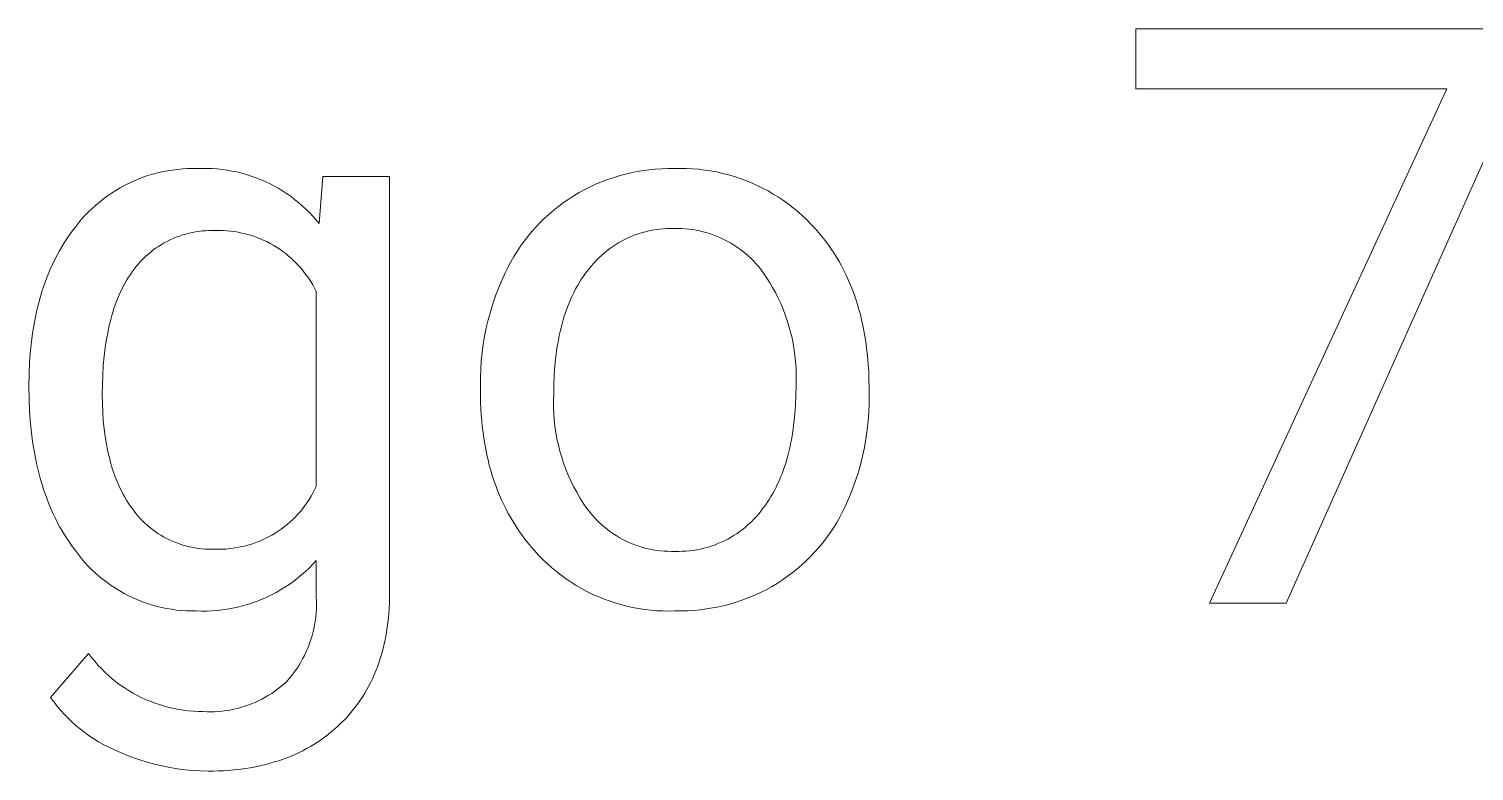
# Model space of a CAD drawing. Header units: millimetres. Extents: x 974 to 5700, y -47 to 3256.
# Drawn here: x 4442.4 to 4555, y 313.8 to 371.6 of the extents above; entities that cross this region are included whole.
import ezdxf

# ---------------------------------------------------------------- set-up
doc = ezdxf.new("R2010")
doc.units = ezdxf.units.MM
doc.header["$MEASUREMENT"] = 0
doc.layers.add('Domyślny', color=7, linetype='Continuous', true_color=0x000000)

msp = doc.modelspace()

# ---------------------------------------------------------------- linework, layer by layer
at = {"layer": 'Domyślny', "color": 18, "lineweight": 15, "true_color": 0x000000}
for p, q in [((4528.64, 366.97), (4528.64, 371.65)), ((4528.64, 371.65), (4558.89, 371.65)), ((4558.89, 368.45), (4540.35, 326.89)), ((4552.86, 366.97), (4528.64, 366.97)), ((4534.39, 326.89), (4552.86, 366.97)), ((4451.67, 360.21), (4452.05, 360.32)), ((4452.05, 360.32), (4452.43, 360.42)), ((4452.43, 360.42), (4452.81, 360.51)), ((4452.81, 360.51), (4453.2, 360.59)), ((4453.2, 360.59), (4453.59, 360.65)), ((4453.59, 360.65), (4453.98, 360.7)), ((4453.98, 360.7), (4454.37, 360.74)), ((4454.37, 360.74), (4454.76, 360.76)), ((4454.76, 360.76), (4455.15, 360.77)), ((4455.15, 360.77), (4455.54, 360.77)), ((4455.54, 360.77), (4455.93, 360.78)), ((4455.93, 360.78), (4456.32, 360.78)), ((4456.32, 360.78), (4456.7, 360.76)), ((4456.7, 360.76), (4457.09, 360.73)), ((4457.09, 360.73), (4457.47, 360.69)), ((4457.47, 360.69), (4457.85, 360.64)), ((4457.85, 360.64), (4458.23, 360.57)), ((4458.23, 360.57), (4458.61, 360.5)), ((4458.61, 360.5), (4458.99, 360.4)), ((4458.99, 360.4), (4459.36, 360.3)), ((4459.36, 360.3), (4459.73, 360.18)), ((4488.39, 360.2), (4488.86, 360.32)), ((4488.86, 360.32), (4489.33, 360.43)), ((4489.33, 360.43), (4489.8, 360.53)), ((4489.8, 360.53), (4490.28, 360.61)), ((4490.28, 360.61), (4490.75, 360.67)), ((4490.75, 360.67), (4491.23, 360.72)), ((4491.23, 360.72), (4491.72, 360.75)), ((4491.72, 360.75), (4492.2, 360.77)), ((4492.2, 360.77), (4492.68, 360.77)), ((4492.68, 360.77), (4493.16, 360.78)), ((4493.16, 360.78), (4493.63, 360.77)), ((4493.63, 360.77), (4494.11, 360.75)), ((4494.11, 360.75), (4494.58, 360.71)), ((4494.58, 360.71), (4495.05, 360.65)), ((4495.05, 360.65), (4495.52, 360.58)), ((4495.52, 360.58), (4495.99, 360.5)), ((4495.99, 360.5), (4496.45, 360.39)), ((4496.45, 360.39), (4496.91, 360.27)), ((4496.91, 360.27), (4497.37, 360.14)), ((4449.18, 359.06), (4449.52, 359.26)), ((4449.52, 359.26), (4449.87, 359.45)), ((4449.87, 359.45), (4450.22, 359.62)), ((4450.22, 359.62), (4450.57, 359.79)), ((4450.57, 359.79), (4450.94, 359.94)), ((4450.94, 359.94), (4451.3, 360.08)), ((4451.3, 360.08), (4451.67, 360.21)), ((4459.73, 360.18), (4460.09, 360.05)), ((4460.09, 360.05), (4460.45, 359.91)), ((4460.45, 359.91), (4460.81, 359.76)), ((4460.81, 359.76), (4461.15, 359.59)), ((4461.15, 359.59), (4461.5, 359.42)), ((4461.5, 359.42), (4461.84, 359.23)), ((4461.84, 359.23), (4462.17, 359.03)), ((4465.03, 356.47), (4465.32, 360.15)), ((4465.32, 360.15), (4470.51, 360.15)), ((4470.51, 360.15), (4470.51, 327.7)), ((4485.29, 358.89), (4485.71, 359.12)), ((4485.71, 359.12), (4486.14, 359.33)), ((4486.14, 359.33), (4486.58, 359.54)), ((4486.58, 359.54), (4487.03, 359.72)), ((4487.03, 359.72), (4487.48, 359.9)), ((4487.48, 359.9), (4487.93, 360.05)), ((4487.93, 360.05), (4488.39, 360.2)), ((4497.37, 360.14), (4497.82, 359.99)), ((4497.82, 359.99), (4498.27, 359.83)), ((4498.27, 359.83), (4498.71, 359.65)), ((4498.71, 359.65), (4499.14, 359.45)), ((4499.14, 359.45), (4499.57, 359.24)), ((4499.57, 359.24), (4499.99, 359.02)), ((4447.61, 357.89), (4447.91, 358.15)), ((4447.91, 358.15), (4448.21, 358.39)), ((4448.21, 358.39), (4448.53, 358.63)), ((4448.53, 358.63), (4448.85, 358.85)), ((4448.85, 358.85), (4449.18, 359.06)), ((4462.17, 359.03), (4462.49, 358.82)), ((4462.49, 358.82), (4462.81, 358.6)), ((4462.81, 358.6), (4463.11, 358.36)), ((4463.11, 358.36), (4463.42, 358.12)), ((4463.42, 358.12), (4463.71, 357.87)), ((4483.69, 357.82), (4484.07, 358.11)), ((4484.07, 358.11), (4484.47, 358.38)), ((4484.47, 358.38), (4484.87, 358.64)), ((4484.87, 358.64), (4485.29, 358.89)), ((4499.99, 359.02), (4500.4, 358.78)), ((4500.4, 358.78), (4500.8, 358.53)), ((4500.8, 358.53), (4501.2, 358.27)), ((4501.2, 358.27), (4501.59, 357.99)), ((4501.59, 357.99), (4501.96, 357.7)), ((4446.5, 356.78), (4446.76, 357.07)), ((4446.76, 357.07), (4447.03, 357.36)), ((4447.03, 357.36), (4447.32, 357.63)), ((4447.32, 357.63), (4447.61, 357.89)), ((4463.71, 357.87), (4463.99, 357.61)), ((4463.99, 357.61), (4464.27, 357.34)), ((4464.27, 357.34), (4464.53, 357.06)), ((4464.53, 357.06), (4464.79, 356.77)), ((4482.25, 356.55), (4482.59, 356.89)), ((4482.59, 356.89), (4482.95, 357.21)), ((4482.95, 357.21), (4483.31, 357.52)), ((4483.31, 357.52), (4483.69, 357.82)), ((4501.96, 357.7), (4502.33, 357.39)), ((4502.33, 357.39), (4502.68, 357.08)), ((4502.68, 357.08), (4503.03, 356.75)), ((4445.57, 355.59), (4445.78, 355.88)), ((4445.78, 355.88), (4446.01, 356.17)), ((4446.01, 356.17), (4446.25, 356.48)), ((4446.25, 356.48), (4446.5, 356.78)), ((4454.89, 355.73), (4454.64, 355.66)), ((4455.14, 355.78), (4454.89, 355.73)), ((4455.4, 355.83), (4455.14, 355.78)), ((4455.66, 355.87), (4455.4, 355.83)), ((4455.92, 355.9), (4455.66, 355.87)), ((4456.18, 355.92), (4455.92, 355.9)), ((4456.44, 355.94), (4456.18, 355.92)), ((4456.7, 355.94), (4456.44, 355.94)), ((4456.96, 355.93), (4456.7, 355.94)), ((4457.25, 355.94), (4456.96, 355.93)), ((4457.55, 355.93), (4457.25, 355.94)), ((4457.84, 355.91), (4457.55, 355.93)), ((4458.13, 355.89), (4457.84, 355.91)), ((4458.42, 355.85), (4458.13, 355.89)), ((4458.71, 355.8), (4458.42, 355.85)), ((4459, 355.74), (4458.71, 355.8)), ((4459.29, 355.68), (4459, 355.74)), ((4464.79, 356.77), (4465.03, 356.47)), ((4481.29, 355.48), (4481.6, 355.85)), ((4481.6, 355.85), (4481.92, 356.21)), ((4481.92, 356.21), (4482.25, 356.55)), ((4490.18, 355.77), (4489.91, 355.68)), ((4490.45, 355.84), (4490.18, 355.77)), ((4490.72, 355.91), (4490.45, 355.84)), ((4491, 355.96), (4490.72, 355.91)), ((4491.28, 356.01), (4491, 355.96)), ((4491.56, 356.04), (4491.28, 356.01)), ((4491.84, 356.07), (4491.56, 356.04)), ((4492.12, 356.09), (4491.84, 356.07)), ((4492.4, 356.09), (4492.12, 356.09)), ((4492.68, 356.09), (4492.4, 356.09)), ((4492.97, 356.09), (4492.68, 356.09)), ((4493.25, 356.09), (4492.97, 356.09)), ((4493.54, 356.07), (4493.25, 356.09)), ((4493.82, 356.04), (4493.54, 356.07)), ((4494.11, 356.01), (4493.82, 356.04)), ((4494.39, 355.96), (4494.11, 356.01)), ((4494.67, 355.9), (4494.39, 355.96)), ((4494.95, 355.84), (4494.67, 355.9)), ((4495.22, 355.76), (4494.95, 355.84)), ((4495.5, 355.68), (4495.22, 355.76)), ((4503.03, 356.75), (4503.36, 356.41)), ((4503.36, 356.41), (4503.68, 356.06)), ((4503.68, 356.06), (4503.94, 355.76)), ((4503.94, 355.76), (4504.19, 355.46)), ((4444.79, 354.34), (4444.97, 354.66)), ((4444.97, 354.66), (4445.16, 354.98)), ((4445.16, 354.98), (4445.36, 355.28)), ((4445.36, 355.28), (4445.57, 355.59)), ((4452.51, 354.69), (4452.29, 354.55)), ((4452.73, 354.83), (4452.51, 354.69)), ((4452.95, 354.97), (4452.73, 354.83)), ((4453.18, 355.09), (4452.95, 354.97)), ((4453.42, 355.21), (4453.18, 355.09)), ((4453.65, 355.31), (4453.42, 355.21)), ((4453.9, 355.41), (4453.65, 355.31)), ((4454.14, 355.5), (4453.9, 355.41)), ((4454.39, 355.59), (4454.14, 355.5)), ((4454.64, 355.66), (4454.39, 355.59)), ((4459.57, 355.6), (4459.29, 355.68)), ((4459.85, 355.51), (4459.57, 355.6)), ((4460.13, 355.41), (4459.85, 355.51)), ((4460.4, 355.31), (4460.13, 355.41)), ((4460.67, 355.19), (4460.4, 355.31)), ((4460.94, 355.07), (4460.67, 355.19)), ((4461.2, 354.93), (4460.94, 355.07)), ((4461.45, 354.79), (4461.2, 354.93)), ((4461.7, 354.64), (4461.45, 354.79)), ((4461.95, 354.48), (4461.7, 354.64)), ((4480.45, 354.31), (4480.72, 354.71)), ((4480.72, 354.71), (4481, 355.1)), ((4481, 355.1), (4481.29, 355.48)), ((4487.89, 354.69), (4487.66, 354.53)), ((4488.13, 354.84), (4487.89, 354.69)), ((4488.37, 354.99), (4488.13, 354.84)), ((4488.62, 355.13), (4488.37, 354.99)), ((4488.87, 355.26), (4488.62, 355.13)), ((4489.12, 355.38), (4488.87, 355.26)), ((4489.38, 355.49), (4489.12, 355.38)), ((4489.64, 355.59), (4489.38, 355.49)), ((4489.91, 355.68), (4489.64, 355.59)), ((4495.77, 355.58), (4495.5, 355.68)), ((4496.03, 355.48), (4495.77, 355.58)), ((4496.3, 355.37), (4496.03, 355.48)), ((4496.55, 355.24), (4496.3, 355.37)), ((4496.81, 355.11), (4496.55, 355.24)), ((4497.06, 354.97), (4496.81, 355.11)), ((4497.3, 354.83), (4497.06, 354.97)), ((4497.54, 354.67), (4497.3, 354.83)), ((4497.78, 354.51), (4497.54, 354.67)), ((4504.19, 355.46), (4504.43, 355.15)), ((4504.43, 355.15), (4504.67, 354.84)), ((4504.67, 354.84), (4504.89, 354.52)), ((4444.27, 353.34), (4444.44, 353.68)), ((4444.44, 353.68), (4444.61, 354.01)), ((4444.61, 354.01), (4444.79, 354.34)), ((4451.12, 353.52), (4450.94, 353.32)), ((4451.3, 353.71), (4451.12, 353.52)), ((4451.48, 353.89), (4451.3, 353.71)), ((4451.68, 354.06), (4451.48, 353.89)), ((4451.88, 354.23), (4451.68, 354.06)), ((4452.08, 354.39), (4451.88, 354.23)), ((4452.29, 354.55), (4452.08, 354.39)), ((4462.19, 354.31), (4461.95, 354.48)), ((4462.42, 354.13), (4462.19, 354.31)), ((4462.65, 353.94), (4462.42, 354.13)), ((4462.87, 353.75), (4462.65, 353.94)), ((4463.09, 353.55), (4462.87, 353.75)), ((4463.29, 353.34), (4463.09, 353.55)), ((4479.73, 353.06), (4479.96, 353.49)), ((4479.96, 353.49), (4480.2, 353.9)), ((4480.2, 353.9), (4480.45, 354.31)), ((4486.6, 353.6), (4486.41, 353.4)), ((4486.8, 353.8), (4486.6, 353.6)), ((4487.01, 353.99), (4486.8, 353.8)), ((4487.22, 354.18), (4487.01, 353.99)), ((4487.44, 354.36), (4487.22, 354.18)), ((4487.66, 354.53), (4487.44, 354.36)), ((4498, 354.33), (4497.78, 354.51)), ((4498.23, 354.15), (4498, 354.33)), ((4498.44, 353.97), (4498.23, 354.15)), ((4498.65, 353.77), (4498.44, 353.97)), ((4498.85, 353.57), (4498.65, 353.77)), ((4499.05, 353.36), (4498.85, 353.57)), ((4504.89, 354.52), (4505.11, 354.19)), ((4505.11, 354.19), (4505.32, 353.85)), ((4505.32, 353.85), (4505.52, 353.51)), ((4505.52, 353.51), (4505.71, 353.17)), ((4443.82, 352.28), (4443.96, 352.64)), ((4443.96, 352.64), (4444.11, 352.99)), ((4444.11, 352.99), (4444.27, 353.34)), ((4450.32, 352.5), (4450.18, 352.29)), ((4450.46, 352.71), (4450.32, 352.5)), ((4450.61, 352.92), (4450.46, 352.71)), ((4450.77, 353.12), (4450.61, 352.92)), ((4450.94, 353.32), (4450.77, 353.12)), ((4463.49, 353.13), (4463.29, 353.34)), ((4463.69, 352.9), (4463.49, 353.13)), ((4463.87, 352.67), (4463.69, 352.9)), ((4464.05, 352.44), (4463.87, 352.67)), ((4464.21, 352.2), (4464.05, 352.44)), ((4479.25, 352.04), (4479.52, 352.63)), ((4479.52, 352.63), (4479.73, 353.06)), ((4485.72, 352.53), (4485.57, 352.31)), ((4485.88, 352.74), (4485.72, 352.53)), ((4486.05, 352.96), (4485.88, 352.74)), ((4486.23, 353.18), (4486.05, 352.96)), ((4486.41, 353.4), (4486.23, 353.18)), ((4499.24, 353.14), (4499.05, 353.36)), ((4499.42, 352.92), (4499.24, 353.14)), ((4499.59, 352.69), (4499.42, 352.92)), ((4499.85, 352.3), (4499.59, 352.69)), ((4505.71, 353.17), (4505.89, 352.82)), ((4505.89, 352.82), (4506.07, 352.46)), ((4506.07, 352.46), (4506.24, 352.09)), ((4443.43, 351.17), (4443.55, 351.55)), ((4443.55, 351.55), (4443.68, 351.92)), ((4443.68, 351.92), (4443.82, 352.28)), ((4449.67, 351.39), (4449.56, 351.15)), ((4449.79, 351.63), (4449.67, 351.39)), ((4449.92, 351.86), (4449.79, 351.63)), ((4450.05, 352.08), (4449.92, 351.86)), ((4450.18, 352.29), (4450.05, 352.08)), ((4464.37, 351.95), (4464.21, 352.2)), ((4464.52, 351.7), (4464.37, 351.95)), ((4464.67, 351.44), (4464.52, 351.7)), ((4464.8, 351.18), (4464.67, 351.44)), ((4478.77, 350.84), (4479, 351.44)), ((4479, 351.44), (4479.25, 352.04)), ((4485, 351.38), (4484.88, 351.13)), ((4485.14, 351.62), (4485, 351.38)), ((4485.28, 351.86), (4485.14, 351.62)), ((4485.42, 352.09), (4485.28, 351.86)), ((4485.57, 352.31), (4485.42, 352.09)), ((4500.11, 351.91), (4499.85, 352.3)), ((4500.35, 351.5), (4500.11, 351.91)), ((4500.57, 351.09), (4500.35, 351.5)), ((4506.24, 352.09), (4506.4, 351.72)), ((4506.4, 351.72), (4506.55, 351.35)), ((4506.55, 351.35), (4506.69, 350.97)), ((4443.1, 350), (4443.21, 350.4)), ((4443.21, 350.4), (4443.31, 350.79)), ((4443.31, 350.79), (4443.43, 351.17)), ((4449.14, 350.13), (4449.04, 349.86)), ((4449.24, 350.39), (4449.14, 350.13)), ((4449.34, 350.65), (4449.24, 350.39)), ((4449.45, 350.91), (4449.34, 350.65)), ((4449.56, 351.15), (4449.45, 350.91)), ((4464.8, 335.99), (4464.8, 351.18)), ((4478.36, 349.6), (4478.55, 350.22)), ((4478.55, 350.22), (4478.77, 350.84)), ((4484.52, 350.36), (4484.41, 350.09)), ((4484.63, 350.63), (4484.52, 350.36)), ((4484.75, 350.88), (4484.63, 350.63)), ((4484.88, 351.13), (4484.75, 350.88)), ((4500.78, 350.67), (4500.57, 351.09)), ((4500.98, 350.24), (4500.78, 350.67)), ((4501.16, 349.81), (4500.98, 350.24)), ((4506.69, 350.97), (4506.83, 350.58)), ((4506.83, 350.58), (4506.95, 350.18)), ((4506.95, 350.18), (4507.07, 349.78)), ((4442.84, 348.78), (4442.92, 349.19)), ((4442.92, 349.19), (4443.01, 349.6)), ((4443.01, 349.6), (4443.1, 350)), ((4448.79, 349.01), (4448.72, 348.71)), ((4448.87, 349.3), (4448.79, 349.01)), ((4448.96, 349.58), (4448.87, 349.3)), ((4449.04, 349.86), (4448.96, 349.58)), ((4478.04, 348.34), (4478.19, 348.97)), ((4478.19, 348.97), (4478.36, 349.6)), ((4484.12, 349.25), (4484.03, 348.96)), ((4484.21, 349.54), (4484.12, 349.25)), ((4484.31, 349.82), (4484.21, 349.54)), ((4484.41, 350.09), (4484.31, 349.82)), ((4501.33, 349.37), (4501.16, 349.81)), ((4501.48, 348.93), (4501.33, 349.37)), ((4507.07, 349.78), (4507.18, 349.38)), ((4507.18, 349.38), (4507.28, 348.96)), ((4442.64, 347.49), (4442.7, 347.93)), ((4442.7, 347.93), (4442.77, 348.36)), ((4442.77, 348.36), (4442.84, 348.78)), ((4448.58, 348.1), (4448.46, 347.47)), ((4448.65, 348.41), (4448.58, 348.1)), ((4448.72, 348.71), (4448.65, 348.41)), ((4477.91, 347.71), (4478.04, 348.34)), ((4483.79, 348.06), (4483.73, 347.74)), ((4483.87, 348.36), (4483.79, 348.06)), ((4483.95, 348.67), (4483.87, 348.36)), ((4484.03, 348.96), (4483.95, 348.67)), ((4501.62, 348.48), (4501.48, 348.93)), ((4501.75, 348.02), (4501.62, 348.48)), ((4501.86, 347.57), (4501.75, 348.02)), ((4507.28, 348.96), (4507.38, 348.54)), ((4507.38, 348.54), (4507.46, 348.12)), ((4507.46, 348.12), (4507.54, 347.69)), ((4442.54, 346.61), (4442.64, 347.49)), ((4448.36, 346.81), (4448.28, 346.13)), ((4448.46, 347.47), (4448.36, 346.81)), ((4477.72, 346.42), (4477.8, 347.07)), ((4477.8, 347.07), (4477.91, 347.71)), ((4483.55, 346.77), (4483.46, 346.09)), ((4483.61, 347.1), (4483.55, 346.77)), ((4483.66, 347.42), (4483.61, 347.1)), ((4483.73, 347.74), (4483.66, 347.42)), ((4501.95, 347.11), (4501.86, 347.57)), ((4502.03, 346.64), (4501.95, 347.11)), ((4507.54, 347.69), (4507.61, 347.25)), ((4507.61, 347.25), (4507.67, 346.81)), ((4507.67, 346.81), (4507.72, 346.36)), ((4442.43, 344.76), (4442.47, 345.7)), ((4442.47, 345.7), (4442.54, 346.61)), ((4448.28, 346.13), (4448.21, 345.42)), ((4477.61, 345.13), (4477.65, 345.78)), ((4477.65, 345.78), (4477.72, 346.42)), ((4483.46, 346.09), (4483.39, 345.39)), ((4502.09, 346.18), (4502.03, 346.64)), ((4502.14, 345.71), (4502.09, 346.18)), ((4502.17, 345.24), (4502.14, 345.71)), ((4507.72, 346.36), (4507.77, 345.91)), ((4507.77, 345.91), (4507.8, 345.45)), ((4442.42, 343.8), (4442.43, 344.76)), ((4448.17, 344.69), (4448.14, 343.93)), ((4448.21, 345.42), (4448.17, 344.69)), ((4477.59, 344.48), (4477.61, 345.13)), ((4477.59, 343.83), (4477.59, 344.48)), ((4483.34, 344.67), (4483.31, 343.92)), ((4483.39, 345.39), (4483.34, 344.67)), ((4502.19, 344.77), (4502.17, 345.24)), ((4502.19, 344.3), (4502.19, 344.77)), ((4507.8, 345.45), (4507.83, 344.98)), ((4507.83, 344.98), (4507.85, 344.51)), ((4507.85, 344.51), (4507.87, 343.55)), ((4442.43, 342.8), (4442.42, 343.8)), ((4448.14, 343.93), (4448.13, 343.15)), ((4477.59, 343.44), (4477.59, 343.83)), ((4477.59, 342.95), (4477.59, 343.44)), ((4483.31, 343.92), (4483.3, 343.15)), ((4502.16, 343.07), (4502.17, 343.83)), ((4502.17, 343.83), (4502.19, 344.3)), ((4507.87, 343.55), (4507.87, 343.15)), ((4442.47, 341.82), (4442.43, 342.8)), ((4448.13, 343.15), (4448.14, 342.46)), ((4448.14, 342.46), (4448.17, 341.79)), ((4477.6, 342.48), (4477.59, 342.95)), ((4477.62, 342.01), (4477.6, 342.48)), ((4483.3, 343.15), (4483.28, 342.66)), ((4483.28, 342.66), (4483.29, 342.16)), ((4502.08, 341.63), (4502.13, 342.34)), ((4502.13, 342.34), (4502.16, 343.07)), ((4507.87, 342.46), (4507.84, 341.77)), ((4507.87, 343.15), (4507.87, 342.46)), ((4442.54, 340.87), (4442.47, 341.82)), ((4448.17, 341.79), (4448.21, 341.13)), ((4448.21, 341.13), (4448.27, 340.49)), ((4477.65, 341.54), (4477.62, 342.01)), ((4477.69, 341.09), (4477.65, 341.54)), ((4483.29, 342.16), (4483.3, 341.67)), ((4483.3, 341.67), (4483.34, 341.17)), ((4483.34, 341.17), (4483.39, 340.68)), ((4502.01, 340.94), (4502.08, 341.63)), ((4507.84, 341.77), (4507.79, 341.08)), ((4442.64, 339.95), (4442.54, 340.87)), ((4448.27, 340.49), (4448.36, 339.87)), ((4477.73, 340.63), (4477.69, 341.09)), ((4477.79, 340.19), (4477.73, 340.63)), ((4477.85, 339.75), (4477.79, 340.19)), ((4483.39, 340.68), (4483.47, 340.19)), ((4483.47, 340.19), (4483.55, 339.7)), ((4501.87, 339.94), (4501.92, 340.27)), ((4501.92, 340.27), (4502.01, 340.94)), ((4507.72, 340.39), (4507.62, 339.71)), ((4507.79, 341.08), (4507.72, 340.39)), ((4442.7, 339.5), (4442.64, 339.95)), ((4442.77, 339.06), (4442.7, 339.5)), ((4442.85, 338.62), (4442.77, 339.06)), ((4448.36, 339.87), (4448.45, 339.27)), ((4448.45, 339.27), (4448.51, 338.98)), ((4448.51, 338.98), (4448.57, 338.69)), ((4477.92, 339.31), (4477.85, 339.75)), ((4478, 338.89), (4477.92, 339.31)), ((4478.09, 338.46), (4478, 338.89)), ((4483.55, 339.7), (4483.66, 339.22)), ((4483.66, 339.22), (4483.78, 338.74)), ((4501.62, 338.68), (4501.69, 338.99)), ((4501.69, 338.99), (4501.75, 339.3)), ((4501.75, 339.3), (4501.82, 339.62)), ((4501.82, 339.62), (4501.87, 339.94)), ((4507.5, 339.03), (4507.36, 338.35)), ((4507.62, 339.71), (4507.5, 339.03)), ((4442.93, 338.19), (4442.85, 338.62)), ((4443.02, 337.77), (4442.93, 338.19)), ((4443.11, 337.35), (4443.02, 337.77)), ((4448.57, 338.69), (4448.64, 338.41)), ((4448.64, 338.41), (4448.71, 338.13)), ((4448.71, 338.13), (4448.78, 337.85)), ((4448.78, 337.85), (4448.86, 337.59)), ((4478.18, 338.05), (4478.09, 338.46)), ((4478.28, 337.64), (4478.18, 338.05)), ((4483.78, 338.74), (4483.92, 338.26)), ((4483.92, 338.26), (4484.07, 337.79)), ((4484.07, 337.79), (4484.24, 337.33)), ((4501.28, 337.52), (4501.37, 337.8)), ((4501.37, 337.8), (4501.46, 338.09)), ((4501.46, 338.09), (4501.54, 338.38)), ((4501.54, 338.38), (4501.62, 338.68)), ((4507.36, 338.35), (4507.19, 337.68)), ((4443.21, 336.94), (4443.11, 337.35)), ((4443.32, 336.54), (4443.21, 336.94)), ((4448.86, 337.59), (4448.94, 337.32)), ((4448.94, 337.32), (4449.03, 337.06)), ((4449.03, 337.06), (4449.12, 336.8)), ((4449.12, 336.8), (4449.22, 336.55)), ((4478.39, 337.23), (4478.28, 337.64)), ((4478.51, 336.84), (4478.39, 337.23)), ((4478.64, 336.45), (4478.51, 336.84)), ((4484.24, 337.33), (4484.43, 336.87)), ((4484.43, 336.87), (4484.63, 336.42)), ((4500.86, 336.43), (4500.97, 336.7)), ((4500.97, 336.7), (4501.08, 336.97)), ((4501.08, 336.97), (4501.18, 337.24)), ((4501.18, 337.24), (4501.28, 337.52)), ((4507, 337.02), (4506.79, 336.36)), ((4507.19, 337.68), (4507, 337.02)), ((4443.44, 336.14), (4443.32, 336.54)), ((4443.56, 335.75), (4443.44, 336.14)), ((4443.7, 335.37), (4443.56, 335.75)), ((4449.22, 336.55), (4449.32, 336.31)), ((4449.32, 336.31), (4449.43, 336.07)), ((4449.43, 336.07), (4449.53, 335.83)), ((4449.53, 335.83), (4449.65, 335.6)), ((4449.65, 335.6), (4449.77, 335.37)), ((4464.4, 335.22), (4464.54, 335.47)), ((4464.54, 335.47), (4464.67, 335.73)), ((4464.67, 335.73), (4464.8, 335.99)), ((4478.78, 336.06), (4478.64, 336.45)), ((4478.92, 335.68), (4478.78, 336.06)), ((4479.07, 335.31), (4478.92, 335.68)), ((4484.63, 336.42), (4484.85, 335.97)), ((4484.85, 335.97), (4485.09, 335.53)), ((4485.09, 335.53), (4485.34, 335.11)), ((4500.36, 335.44), (4500.49, 335.68)), ((4500.49, 335.68), (4500.62, 335.92)), ((4500.62, 335.92), (4500.74, 336.18)), ((4500.74, 336.18), (4500.86, 336.43)), ((4506.55, 335.71), (4506.29, 335.07)), ((4506.79, 336.36), (4506.55, 335.71)), ((4443.83, 334.99), (4443.7, 335.37)), ((4443.98, 334.62), (4443.83, 334.99)), ((4444.13, 334.26), (4443.98, 334.62)), ((4449.77, 335.37), (4449.89, 335.15)), ((4449.89, 335.15), (4450.02, 334.93)), ((4450.02, 334.93), (4450.15, 334.72)), ((4450.15, 334.72), (4450.29, 334.51)), ((4450.29, 334.51), (4450.43, 334.31)), ((4463.75, 334.26), (4463.92, 334.49)), ((4463.92, 334.49), (4464.09, 334.73)), ((4464.09, 334.73), (4464.25, 334.97)), ((4464.25, 334.97), (4464.4, 335.22)), ((4479.23, 334.94), (4479.07, 335.31)), ((4479.4, 334.58), (4479.23, 334.94)), ((4479.58, 334.22), (4479.4, 334.58)), ((4485.34, 335.11), (4485.6, 334.69)), ((4485.6, 334.69), (4485.88, 334.28)), ((4499.62, 334.31), (4499.78, 334.52)), ((4499.78, 334.52), (4499.93, 334.74)), ((4499.93, 334.74), (4500.08, 334.97)), ((4500.08, 334.97), (4500.22, 335.2)), ((4500.22, 335.2), (4500.36, 335.44)), ((4506.01, 334.43), (4505.8, 334)), ((4506.29, 335.07), (4506.01, 334.43)), ((4444.29, 333.9), (4444.13, 334.26)), ((4444.46, 333.55), (4444.29, 333.9)), ((4444.63, 333.21), (4444.46, 333.55)), ((4450.43, 334.31), (4450.58, 334.1)), ((4450.58, 334.1), (4450.74, 333.89)), ((4450.74, 333.89), (4450.91, 333.69)), ((4450.91, 333.69), (4451.08, 333.5)), ((4451.08, 333.5), (4451.26, 333.31)), ((4451.26, 333.31), (4451.45, 333.13)), ((4462.75, 333.21), (4462.97, 333.41)), ((4462.97, 333.41), (4463.17, 333.61)), ((4463.17, 333.61), (4463.37, 333.82)), ((4463.37, 333.82), (4463.56, 334.04)), ((4463.56, 334.04), (4463.75, 334.26)), ((4479.76, 333.87), (4479.58, 334.22)), ((4479.96, 333.53), (4479.76, 333.87)), ((4480.16, 333.19), (4479.96, 333.53)), ((4485.88, 334.28), (4486.05, 334.05)), ((4486.05, 334.05), (4486.23, 333.83)), ((4486.23, 333.83), (4486.42, 333.62)), ((4486.42, 333.62), (4486.61, 333.41)), ((4486.61, 333.41), (4486.81, 333.21)), ((4498.48, 333.04), (4498.69, 333.23)), ((4498.69, 333.23), (4498.89, 333.43)), ((4498.89, 333.43), (4499.09, 333.64)), ((4499.09, 333.64), (4499.27, 333.86)), ((4499.27, 333.86), (4499.45, 334.08)), ((4499.45, 334.08), (4499.62, 334.31)), ((4505.58, 333.58), (4505.34, 333.17)), ((4505.8, 334), (4505.58, 333.58)), ((4444.81, 332.87), (4444.63, 333.21)), ((4445, 332.54), (4444.81, 332.87)), ((4445.19, 332.22), (4445, 332.54)), ((4445.39, 331.9), (4445.19, 332.22)), ((4451.45, 333.13), (4451.64, 332.96)), ((4451.64, 332.96), (4451.84, 332.79)), ((4451.84, 332.79), (4452.04, 332.63)), ((4452.04, 332.63), (4452.25, 332.48)), ((4452.25, 332.48), (4452.47, 332.33)), ((4452.47, 332.33), (4452.69, 332.19)), ((4452.69, 332.19), (4452.91, 332.06)), ((4461.09, 332.05), (4461.34, 332.19)), ((4461.34, 332.19), (4461.59, 332.34)), ((4461.59, 332.34), (4461.84, 332.5)), ((4461.84, 332.5), (4462.07, 332.66)), ((4462.07, 332.66), (4462.31, 332.84)), ((4462.31, 332.84), (4462.53, 333.02)), ((4462.53, 333.02), (4462.75, 333.21)), ((4480.37, 332.86), (4480.16, 333.19)), ((4480.58, 332.53), (4480.37, 332.86)), ((4480.81, 332.21), (4480.58, 332.53)), ((4481.04, 331.89), (4480.81, 332.21)), ((4486.81, 333.21), (4487.02, 333.01)), ((4487.02, 333.01), (4487.23, 332.83)), ((4487.23, 332.83), (4487.45, 332.65)), ((4487.45, 332.65), (4487.68, 332.48)), ((4487.68, 332.48), (4487.91, 332.31)), ((4487.91, 332.31), (4488.15, 332.16)), ((4488.15, 332.16), (4488.39, 332.01)), ((4497.11, 332.03), (4497.35, 332.18)), ((4497.35, 332.18), (4497.59, 332.33)), ((4497.59, 332.33), (4497.82, 332.5)), ((4497.82, 332.5), (4498.05, 332.67)), ((4498.05, 332.67), (4498.27, 332.85)), ((4498.27, 332.85), (4498.48, 333.04)), ((4504.82, 332.36), (4504.54, 331.97)), ((4505.08, 332.76), (4504.82, 332.36)), ((4505.34, 333.17), (4505.08, 332.76)), ((4445.6, 331.59), (4445.39, 331.9)), ((4445.81, 331.28), (4445.6, 331.59)), ((4446.04, 330.99), (4445.81, 331.28)), ((4446.27, 330.67), (4446.04, 330.99)), ((4452.91, 332.06), (4453.14, 331.94)), ((4453.14, 331.94), (4453.37, 331.82)), ((4453.37, 331.82), (4453.61, 331.72)), ((4453.61, 331.72), (4453.85, 331.62)), ((4453.85, 331.62), (4454.09, 331.53)), ((4454.09, 331.53), (4454.34, 331.44)), ((4454.34, 331.44), (4454.59, 331.37)), ((4454.59, 331.37), (4454.84, 331.3)), ((4454.84, 331.3), (4455.09, 331.25)), ((4455.09, 331.25), (4455.35, 331.2)), ((4455.35, 331.2), (4455.6, 331.16)), ((4455.6, 331.16), (4455.86, 331.13)), ((4455.86, 331.13), (4456.12, 331.11)), ((4456.12, 331.11), (4456.38, 331.1)), ((4456.38, 331.1), (4456.64, 331.09)), ((4456.64, 331.09), (4456.9, 331.1)), ((4456.9, 331.1), (4457.19, 331.09)), ((4457.19, 331.09), (4457.48, 331.1)), ((4457.48, 331.1), (4457.77, 331.11)), ((4457.77, 331.11), (4458.06, 331.14)), ((4458.06, 331.14), (4458.34, 331.17)), ((4458.34, 331.17), (4458.63, 331.22)), ((4458.63, 331.22), (4458.91, 331.27)), ((4458.91, 331.27), (4459.2, 331.33)), ((4459.2, 331.33), (4459.48, 331.41)), ((4459.48, 331.41), (4459.76, 331.49)), ((4459.76, 331.49), (4460.03, 331.59)), ((4460.03, 331.59), (4460.3, 331.69)), ((4460.3, 331.69), (4460.57, 331.8)), ((4460.57, 331.8), (4460.83, 331.92)), ((4460.83, 331.92), (4461.09, 332.05)), ((4481.28, 331.59), (4481.04, 331.89)), ((4481.53, 331.28), (4481.28, 331.59)), ((4481.79, 330.99), (4481.53, 331.28)), ((4482.11, 330.64), (4481.79, 330.99)), ((4488.39, 332.01), (4488.64, 331.88)), ((4488.64, 331.88), (4488.89, 331.75)), ((4488.89, 331.75), (4489.15, 331.63)), ((4489.15, 331.63), (4489.41, 331.52)), ((4489.41, 331.52), (4489.68, 331.41)), ((4489.68, 331.41), (4489.95, 331.32)), ((4489.95, 331.32), (4490.22, 331.24)), ((4490.22, 331.24), (4490.49, 331.16)), ((4490.49, 331.16), (4490.77, 331.1)), ((4490.77, 331.1), (4491.05, 331.05)), ((4491.05, 331.05), (4491.33, 331)), ((4491.33, 331), (4491.61, 330.97)), ((4491.61, 330.97), (4491.89, 330.94)), ((4493.6, 330.94), (4493.88, 330.97)), ((4493.88, 330.97), (4494.16, 331)), ((4494.16, 331), (4494.44, 331.05)), ((4494.44, 331.05), (4494.72, 331.1)), ((4494.72, 331.1), (4495, 331.17)), ((4495, 331.17), (4495.28, 331.24)), ((4495.28, 331.24), (4495.55, 331.33)), ((4495.55, 331.33), (4495.82, 331.42)), ((4495.82, 331.42), (4496.08, 331.53)), ((4496.08, 331.53), (4496.35, 331.64)), ((4496.35, 331.64), (4496.6, 331.76)), ((4496.6, 331.76), (4496.86, 331.89)), ((4496.86, 331.89), (4497.11, 332.03)), ((4503.94, 331.23), (4503.62, 330.87)), ((4504.25, 331.59), (4503.94, 331.23)), ((4504.54, 331.97), (4504.25, 331.59)), ((4446.52, 330.37), (4446.27, 330.67)), ((4446.77, 330.07), (4446.52, 330.37)), ((4447.04, 329.78), (4446.77, 330.07)), ((4464.53, 329.92), (4464.24, 329.63)), ((4464.8, 330.22), (4464.53, 329.92)), ((4464.8, 327.35), (4464.8, 330.22)), ((4482.44, 330.3), (4482.11, 330.64)), ((4482.78, 329.97), (4482.44, 330.3)), ((4483.13, 329.66), (4482.78, 329.97)), ((4491.89, 330.94), (4492.18, 330.93)), ((4492.18, 330.93), (4492.46, 330.92)), ((4492.46, 330.92), (4492.74, 330.92)), ((4492.74, 330.92), (4493.03, 330.92)), ((4493.03, 330.92), (4493.31, 330.93)), ((4493.31, 330.93), (4493.6, 330.94)), ((4502.6, 329.86), (4502.24, 329.55)), ((4502.95, 330.18), (4502.6, 329.86)), ((4503.3, 330.52), (4502.95, 330.18)), ((4503.62, 330.87), (4503.3, 330.52)), ((4447.31, 329.5), (4447.04, 329.78)), ((4447.6, 329.23), (4447.31, 329.5)), ((4447.89, 328.98), (4447.6, 329.23)), ((4448.2, 328.73), (4447.89, 328.98)), ((4448.51, 328.49), (4448.2, 328.73)), ((4463.34, 328.83), (4463.02, 328.59)), ((4463.65, 329.09), (4463.34, 328.83)), ((4463.95, 329.36), (4463.65, 329.09)), ((4464.24, 329.63), (4463.95, 329.36)), ((4483.5, 329.35), (4483.13, 329.66)), ((4483.87, 329.06), (4483.5, 329.35)), ((4484.26, 328.78), (4483.87, 329.06)), ((4484.65, 328.52), (4484.26, 328.78)), ((4501.48, 328.96), (4501.09, 328.68)), ((4501.87, 329.25), (4501.48, 328.96)), ((4502.24, 329.55), (4501.87, 329.25)), ((4448.83, 328.26), (4448.51, 328.49)), ((4449.15, 328.05), (4448.83, 328.26)), ((4449.49, 327.84), (4449.15, 328.05)), ((4449.83, 327.65), (4449.49, 327.84)), ((4450.18, 327.47), (4449.83, 327.65)), ((4461.67, 327.72), (4461.31, 327.53)), ((4462.02, 327.92), (4461.67, 327.72)), ((4462.36, 328.13), (4462.02, 327.92)), ((4462.7, 328.35), (4462.36, 328.13)), ((4463.02, 328.59), (4462.7, 328.35)), ((4470.51, 327.7), (4470.51, 327.3)), ((4485.05, 328.27), (4484.65, 328.52)), ((4485.46, 328.03), (4485.05, 328.27)), ((4485.88, 327.81), (4485.46, 328.03)), ((4486.3, 327.6), (4485.88, 327.81)), ((4486.74, 327.4), (4486.3, 327.6)), ((4499.4, 327.72), (4498.95, 327.52)), ((4499.84, 327.94), (4499.4, 327.72)), ((4500.27, 328.17), (4499.84, 327.94)), ((4500.69, 328.42), (4500.27, 328.17)), ((4501.09, 328.68), (4500.69, 328.42)), ((4450.53, 327.3), (4450.18, 327.47)), ((4450.89, 327.14), (4450.53, 327.3)), ((4451.26, 327), (4450.89, 327.14)), ((4451.62, 326.87), (4451.26, 327)), ((4452, 326.75), (4451.62, 326.87)), ((4452.38, 326.64), (4452, 326.75)), ((4452.76, 326.55), (4452.38, 326.64)), ((4453.14, 326.47), (4452.76, 326.55)), ((4453.53, 326.41), (4453.14, 326.47)), ((4458.28, 326.49), (4457.89, 326.42)), ((4458.67, 326.57), (4458.28, 326.49)), ((4459.06, 326.67), (4458.67, 326.57)), ((4459.45, 326.78), (4459.06, 326.67)), ((4459.83, 326.91), (4459.45, 326.78)), ((4460.21, 327.04), (4459.83, 326.91)), ((4460.59, 327.19), (4460.21, 327.04)), ((4460.95, 327.36), (4460.59, 327.19)), ((4461.31, 327.53), (4460.95, 327.36)), ((4464.81, 327.04), (4464.8, 327.35)), ((4464.82, 326.73), (4464.81, 327.04)), ((4464.81, 326.42), (4464.82, 326.73)), ((4470.48, 326.51), (4470.45, 326.12)), ((4470.5, 326.9), (4470.48, 326.51)), ((4470.51, 327.3), (4470.5, 326.9)), ((4487.18, 327.22), (4486.74, 327.4)), ((4487.62, 327.06), (4487.18, 327.22)), ((4488.07, 326.91), (4487.62, 327.06)), ((4488.52, 326.78), (4488.07, 326.91)), ((4488.98, 326.66), (4488.52, 326.78)), ((4489.44, 326.55), (4488.98, 326.66)), ((4489.91, 326.47), (4489.44, 326.55)), ((4490.38, 326.4), (4489.91, 326.47)), ((4495.67, 326.52), (4495.19, 326.44)), ((4496.15, 326.61), (4495.67, 326.52)), ((4496.63, 326.72), (4496.15, 326.61)), ((4497.11, 326.85), (4496.63, 326.72)), ((4497.58, 326.99), (4497.11, 326.85)), ((4498.04, 327.15), (4497.58, 326.99)), ((4498.5, 327.33), (4498.04, 327.15)), ((4498.95, 327.52), (4498.5, 327.33)), ((4540.35, 326.89), (4534.39, 326.89)), ((4453.92, 326.35), (4453.53, 326.41)), ((4454.31, 326.32), (4453.92, 326.35)), ((4454.7, 326.29), (4454.31, 326.32)), ((4455.09, 326.28), (4454.7, 326.29)), ((4455.48, 326.28), (4455.09, 326.28)), ((4455.88, 326.27), (4455.48, 326.28)), ((4456.28, 326.27), (4455.88, 326.27)), ((4456.69, 326.29), (4456.28, 326.27)), ((4457.09, 326.32), (4456.69, 326.29)), ((4457.49, 326.36), (4457.09, 326.32)), ((4457.89, 326.42), (4457.49, 326.36)), ((4464.67, 325.18), (4464.72, 325.49)), ((4464.72, 325.49), (4464.76, 325.8)), ((4464.76, 325.8), (4464.79, 326.11)), ((4464.79, 326.11), (4464.81, 326.42)), ((4470.38, 325.37), (4470.33, 325)), ((4470.42, 325.74), (4470.38, 325.37)), ((4470.45, 326.12), (4470.42, 325.74)), ((4490.85, 326.34), (4490.38, 326.4)), ((4491.32, 326.3), (4490.85, 326.34)), ((4491.8, 326.28), (4491.32, 326.3)), ((4492.27, 326.27), (4491.8, 326.28)), ((4492.74, 326.28), (4492.27, 326.27)), ((4493.23, 326.28), (4492.74, 326.28)), ((4493.72, 326.29), (4493.23, 326.28)), ((4494.21, 326.33), (4493.72, 326.29)), ((4494.7, 326.37), (4494.21, 326.33)), ((4495.19, 326.44), (4494.7, 326.37)), ((4464.36, 323.98), (4464.45, 324.27)), ((4464.45, 324.27), (4464.53, 324.57)), ((4464.53, 324.57), (4464.61, 324.88)), ((4464.61, 324.88), (4464.67, 325.18)), ((4470.21, 324.28), (4470.14, 323.93)), ((4470.28, 324.64), (4470.21, 324.28)), ((4470.33, 325), (4470.28, 324.64)), ((4463.88, 322.82), (4464.02, 323.11)), ((4464.02, 323.11), (4464.14, 323.39)), ((4464.14, 323.39), (4464.25, 323.68)), ((4464.25, 323.68), (4464.36, 323.98)), ((4469.98, 323.24), (4469.89, 322.9)), ((4470.06, 323.58), (4469.98, 323.24)), ((4470.14, 323.93), (4470.06, 323.58)), ((4444.1, 319.54), (4447.06, 322.96)), ((4447.06, 322.96), (4447.29, 322.65)), ((4447.29, 322.65), (4447.54, 322.36)), ((4447.54, 322.36), (4447.79, 322.07)), ((4447.79, 322.07), (4448.06, 321.79)), ((4463.26, 321.75), (4463.43, 322.01)), ((4463.43, 322.01), (4463.59, 322.28)), ((4463.59, 322.28), (4463.74, 322.55)), ((4463.74, 322.55), (4463.88, 322.82)), ((4469.68, 322.24), (4469.56, 321.92)), ((4469.79, 322.57), (4469.68, 322.24)), ((4469.89, 322.9), (4469.79, 322.57)), ((4448.06, 321.79), (4448.33, 321.52)), ((4448.33, 321.52), (4448.61, 321.25)), ((4448.61, 321.25), (4448.9, 321)), ((4448.9, 321), (4449.2, 320.76)), ((4462.48, 320.77), (4462.69, 321.01)), ((4462.69, 321.01), (4462.89, 321.25)), ((4462.89, 321.25), (4463.08, 321.5)), ((4463.08, 321.5), (4463.26, 321.75)), ((4469.17, 320.99), (4469.03, 320.69)), ((4469.31, 321.3), (4469.17, 320.99)), ((4469.44, 321.61), (4469.31, 321.3)), ((4469.56, 321.92), (4469.44, 321.61)), ((4449.2, 320.76), (4449.51, 320.53)), ((4449.51, 320.53), (4449.83, 320.31)), ((4449.83, 320.31), (4450.15, 320.1)), ((4450.15, 320.1), (4450.48, 319.91)), ((4450.48, 319.91), (4450.82, 319.72)), ((4450.82, 319.72), (4451.16, 319.55)), ((4460.82, 319.56), (4461.08, 319.71)), ((4461.08, 319.71), (4461.33, 319.86)), ((4461.33, 319.86), (4461.57, 320.03)), ((4461.57, 320.03), (4461.81, 320.2)), ((4461.81, 320.2), (4462.04, 320.39)), ((4462.04, 320.39), (4462.27, 320.57)), ((4462.27, 320.57), (4462.48, 320.77)), ((4468.55, 319.83), (4468.37, 319.55)), ((4468.72, 320.11), (4468.55, 319.83)), ((4468.88, 320.4), (4468.72, 320.11)), ((4469.03, 320.69), (4468.88, 320.4)), ((4444.35, 319.2), (4444.1, 319.54)), ((4444.62, 318.87), (4444.35, 319.2)), ((4444.89, 318.54), (4444.62, 318.87)), ((4451.16, 319.55), (4451.51, 319.39)), ((4451.51, 319.39), (4451.87, 319.24)), ((4451.87, 319.24), (4452.23, 319.1)), ((4452.23, 319.1), (4452.59, 318.98)), ((4452.59, 318.98), (4452.96, 318.86)), ((4452.96, 318.86), (4453.33, 318.77)), ((4453.33, 318.77), (4453.71, 318.68)), ((4453.71, 318.68), (4454.08, 318.61)), ((4454.08, 318.61), (4454.47, 318.55)), ((4458.06, 318.56), (4458.35, 318.62)), ((4458.35, 318.62), (4458.63, 318.69)), ((4458.63, 318.69), (4458.92, 318.76)), ((4458.92, 318.76), (4459.2, 318.85)), ((4459.2, 318.85), (4459.48, 318.94)), ((4459.48, 318.94), (4459.76, 319.05)), ((4459.76, 319.05), (4460.03, 319.16)), ((4460.03, 319.16), (4460.3, 319.28)), ((4460.3, 319.28), (4460.56, 319.42)), ((4460.56, 319.42), (4460.82, 319.56)), ((4467.8, 318.75), (4467.6, 318.49)), ((4468, 319.01), (4467.8, 318.75)), ((4468.19, 319.28), (4468, 319.01)), ((4468.37, 319.55), (4468.19, 319.28)), ((4445.18, 318.22), (4444.89, 318.54)), ((4445.48, 317.92), (4445.18, 318.22)), ((4445.79, 317.62), (4445.48, 317.92)), ((4446.11, 317.34), (4445.79, 317.62)), ((4454.47, 318.55), (4454.85, 318.5)), ((4454.85, 318.5), (4455.23, 318.47)), ((4455.23, 318.47), (4455.62, 318.45)), ((4455.62, 318.45), (4456, 318.44)), ((4456, 318.44), (4456.29, 318.43)), ((4456.29, 318.43), (4456.59, 318.43)), ((4456.59, 318.43), (4456.88, 318.43)), ((4456.88, 318.43), (4457.18, 318.45)), ((4457.18, 318.45), (4457.47, 318.48)), ((4457.47, 318.48), (4457.77, 318.52)), ((4457.77, 318.52), (4458.06, 318.56)), ((4466.7, 317.51), (4466.46, 317.28)), ((4466.94, 317.75), (4466.7, 317.51)), ((4467.17, 317.99), (4466.94, 317.75)), ((4467.39, 318.24), (4467.17, 317.99)), ((4467.6, 318.49), (4467.39, 318.24)), ((4446.43, 317.07), (4446.11, 317.34)), ((4446.77, 316.81), (4446.43, 317.07)), ((4447.12, 316.56), (4446.77, 316.81)), ((4447.47, 316.32), (4447.12, 316.56)), ((4465.44, 316.44), (4465.17, 316.25)), ((4465.7, 316.64), (4465.44, 316.44)), ((4465.96, 316.85), (4465.7, 316.64)), ((4466.21, 317.06), (4465.96, 316.85)), ((4466.46, 317.28), (4466.21, 317.06)), ((4447.83, 316.09), (4447.47, 316.32)), ((4448.21, 315.88), (4447.83, 316.09)), ((4448.58, 315.68), (4448.21, 315.88)), ((4448.97, 315.5), (4448.58, 315.68)), ((4449.36, 315.33), (4448.97, 315.5)), ((4449.91, 315.09), (4449.36, 315.33)), ((4463.46, 315.25), (4463.15, 315.1)), ((4463.76, 315.39), (4463.46, 315.25)), ((4464.05, 315.55), (4463.76, 315.39)), ((4464.34, 315.71), (4464.05, 315.55)), ((4464.62, 315.88), (4464.34, 315.71)), ((4464.9, 316.06), (4464.62, 315.88)), ((4465.17, 316.25), (4464.9, 316.06)), ((4450.48, 314.87), (4449.91, 315.09)), ((4451.05, 314.67), (4450.48, 314.87)), ((4451.62, 314.49), (4451.05, 314.67)), ((4452.21, 314.33), (4451.62, 314.49)), ((4452.8, 314.2), (4452.21, 314.33)), ((4453.39, 314.08), (4452.8, 314.2)), ((4453.99, 313.98), (4453.39, 314.08)), ((4459.83, 314.09), (4459.47, 314.03)), ((4460.18, 314.16), (4459.83, 314.09)), ((4460.53, 314.24), (4460.18, 314.16)), ((4460.88, 314.32), (4460.53, 314.24)), ((4461.22, 314.41), (4460.88, 314.32)), ((4461.55, 314.51), (4461.22, 314.41)), ((4461.88, 314.61), (4461.55, 314.51)), ((4462.21, 314.72), (4461.88, 314.61)), ((4462.53, 314.84), (4462.21, 314.72)), ((4462.84, 314.97), (4462.53, 314.84)), ((4463.15, 315.1), (4462.84, 314.97)), ((4454.58, 313.9), (4453.99, 313.98)), ((4455.19, 313.85), (4454.58, 313.9)), ((4455.79, 313.81), (4455.19, 313.85)), ((4456.39, 313.8), (4455.79, 313.81)), ((4456.8, 313.8), (4456.39, 313.8)), ((4457.19, 313.81), (4456.8, 313.8)), ((4457.58, 313.83), (4457.19, 313.81)), ((4457.97, 313.86), (4457.58, 313.83)), ((4458.35, 313.89), (4457.97, 313.86)), ((4458.73, 313.93), (4458.35, 313.89)), ((4459.1, 313.98), (4458.73, 313.93)), ((4459.47, 314.03), (4459.1, 313.98))]:
    msp.add_line(p, q, dxfattribs=at)

doc.saveas('drawing.dxf')
